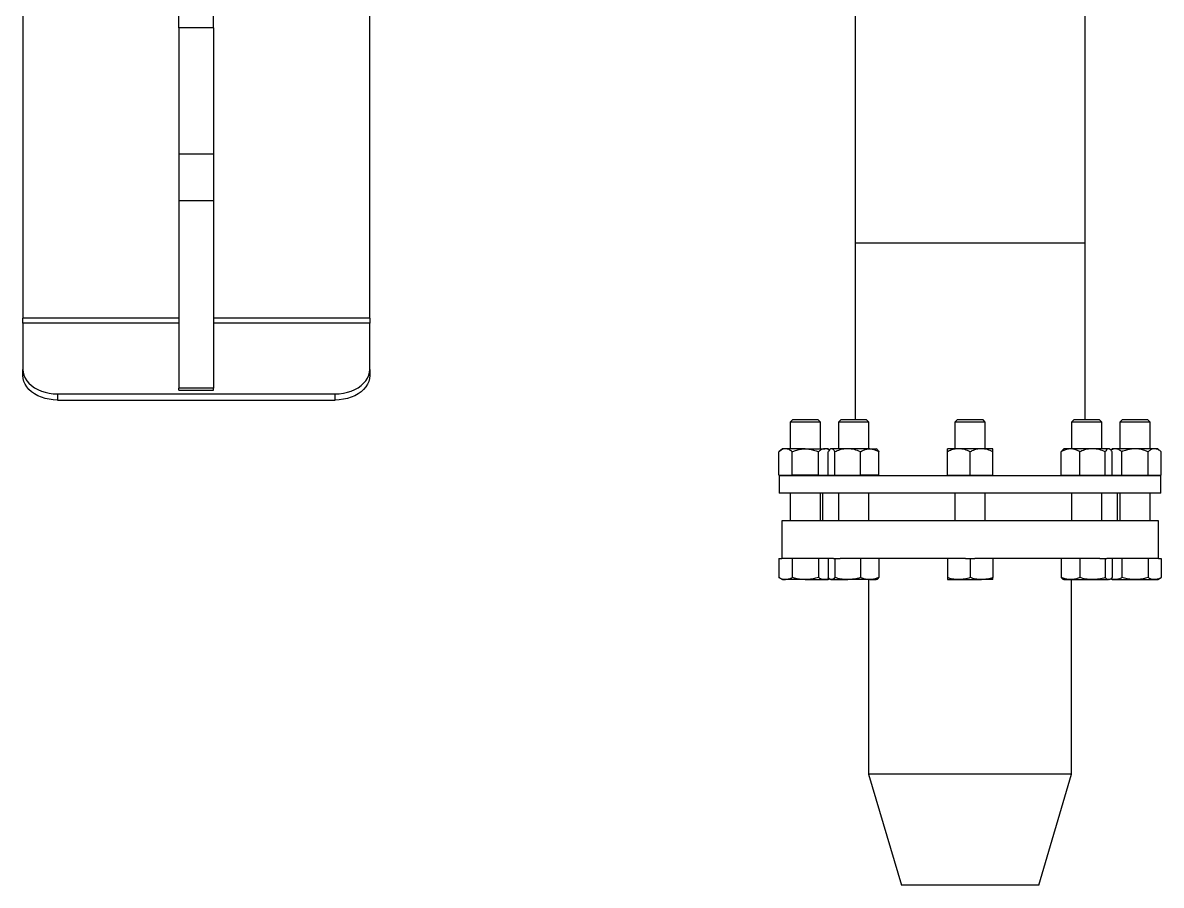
# Model space of a CAD drawing. Header units: inches. Extents: x 0.9 to 37.1, y -8.4 to 11.7.
# Drawn here: x 10.1586 to 10.5004, y 11.1412 to 11.4001 of the extents above; entities that cross this region are included whole.
import ezdxf

# ---------------------------------------------------------------- set-up
doc = ezdxf.new("R2010")
doc.units = ezdxf.units.IN
doc.header["$MEASUREMENT"] = 0

msp = doc.modelspace()

# ---------------------------------------------------------------- linework, layer by layer
at = {"color": 7, "linetype": 'Continuous', "lineweight": 25}
for p, q in [((10.15862, 11.43416), (10.15862, 11.31141)), ((10.26278, 11.31141), (10.26278, 11.43416)), ((10.40849, 11.43417), (10.40849, 11.3339)), ((10.4775, 11.3339), (10.4775, 11.43417)), ((10.20549, 11.3985), (10.20549, 11.40361)), ((10.21591, 11.3985), (10.21591, 11.40361)), ((10.21591, 11.3985), (10.20549, 11.3985)), ((10.20549, 11.3985), (10.20549, 11.3606)), ((10.21591, 11.3985), (10.21591, 11.3606)), ((10.21591, 11.3606), (10.20549, 11.3606)), ((10.20549, 11.3606), (10.20549, 11.34665)), ((10.21591, 11.3606), (10.21591, 11.34665)), ((10.21591, 11.34665), (10.20549, 11.34665)), ((10.20549, 11.34665), (10.20549, 11.29036)), ((10.21591, 11.34665), (10.21591, 11.29036)), ((10.40849, 11.3339), (10.40849, 11.28088)), ((10.4775, 11.3339), (10.40849, 11.3339)), ((10.44299, 11.3339), (10.40849, 11.3339)), ((10.4775, 11.3339), (10.44299, 11.3339)), ((10.4775, 11.28088), (10.4775, 11.3339)), ((10.15862, 11.30986), (10.15862, 11.31141)), ((10.20549, 11.31141), (10.15862, 11.31141)), ((10.15862, 11.30986), (10.15862, 11.29603)), ((10.20549, 11.30986), (10.15862, 11.30986)), ((10.26278, 11.31141), (10.21591, 11.31141)), ((10.26278, 11.30986), (10.21591, 11.30986)), ((10.26278, 11.31141), (10.26278, 11.30986)), ((10.26278, 11.29603), (10.26278, 11.30986)), ((10.15862, 11.29419), (10.15862, 11.29603)), ((10.26278, 11.29603), (10.26278, 11.29419)), ((10.16903, 11.28866), (10.25237, 11.28866)), ((10.16903, 11.28866), (10.16903, 11.28682)), ((10.21591, 11.29036), (10.20549, 11.29036)), ((10.20549, 11.2898), (10.20549, 11.29036)), ((10.20549, 11.2898), (10.21591, 11.2898)), ((10.21591, 11.2898), (10.21591, 11.29036)), ((10.25237, 11.28682), (10.25237, 11.28866)), ((10.16903, 11.28682), (10.25237, 11.28682)), ((10.38964, 11.28088), (10.38895, 11.28019)), ((10.38895, 11.28019), (10.38895, 11.27219)), ((10.39351, 11.28019), (10.38895, 11.28019)), ((10.39351, 11.28088), (10.38964, 11.28088)), ((10.39738, 11.28088), (10.39351, 11.28088)), ((10.39807, 11.28019), (10.39351, 11.28019)), ((10.39807, 11.28019), (10.39738, 11.28088)), ((10.39807, 11.27219), (10.39807, 11.28019)), ((10.40414, 11.28088), (10.40345, 11.28019)), ((10.40345, 11.28019), (10.40345, 11.27219)), ((10.41123, 11.28019), (10.40345, 11.28019)), ((10.41074, 11.28088), (10.40414, 11.28088)), ((10.41187, 11.28088), (10.41074, 11.28088)), ((10.41256, 11.28019), (10.41123, 11.28019)), ((10.41256, 11.28019), (10.41187, 11.28088)), ((10.41256, 11.27219), (10.41256, 11.28019)), ((10.43912, 11.28088), (10.43843, 11.28019)), ((10.43843, 11.28019), (10.43843, 11.27219)), ((10.44755, 11.28019), (10.43843, 11.28019)), ((10.44686, 11.28088), (10.43912, 11.28088)), ((10.44755, 11.28019), (10.44686, 11.28088)), ((10.44755, 11.27219), (10.44755, 11.28019)), ((10.47411, 11.28088), (10.47342, 11.28019)), ((10.47342, 11.28019), (10.47342, 11.27219)), ((10.48254, 11.28019), (10.47342, 11.28019)), ((10.48185, 11.28088), (10.47411, 11.28088)), ((10.48254, 11.28019), (10.48185, 11.28088)), ((10.48254, 11.27219), (10.48254, 11.28019)), ((10.4886, 11.28088), (10.48791, 11.28019)), ((10.48791, 11.28019), (10.48791, 11.27219)), ((10.49703, 11.28019), (10.48791, 11.28019)), ((10.49634, 11.28088), (10.4886, 11.28088)), ((10.49703, 11.28019), (10.49634, 11.28088)), ((10.49703, 11.27219), (10.49703, 11.28019)), ((10.38668, 11.27219), (10.38562, 11.27128)), ((10.38562, 11.26427), (10.38562, 11.27128)), ((10.38759, 11.27219), (10.38668, 11.27219)), ((10.39351, 11.27219), (10.38759, 11.27219)), ((10.38957, 11.26427), (10.38957, 11.27128)), ((10.39351, 11.27219), (10.39943, 11.27219)), ((10.39746, 11.26427), (10.39746, 11.27128)), ((10.40035, 11.27219), (10.39943, 11.27219)), ((10.40079, 11.27181), (10.40035, 11.27219)), ((10.40038, 11.26427), (10.40038, 11.27128)), ((10.40117, 11.27219), (10.40092, 11.27198)), ((10.4014, 11.27219), (10.40117, 11.27219)), ((10.40624, 11.27219), (10.4014, 11.27219)), ((10.40242, 11.26427), (10.40242, 11.27128)), ((10.41284, 11.27219), (10.40624, 11.27219)), ((10.41005, 11.26427), (10.41005, 11.27128)), ((10.41284, 11.27219), (10.41484, 11.27219)), ((10.41509, 11.27198), (10.41484, 11.27219)), ((10.41563, 11.26427), (10.41563, 11.27128)), ((10.43957, 11.27219), (10.43616, 11.27219)), ((10.43616, 11.26427), (10.43616, 11.27128)), ((10.44641, 11.27219), (10.43957, 11.27219)), ((10.44299, 11.26427), (10.44299, 11.27128)), ((10.44982, 11.27219), (10.44641, 11.27219)), ((10.44982, 11.26427), (10.44982, 11.27128)), ((10.47036, 11.26427), (10.47036, 11.27128)), ((10.47115, 11.27219), (10.47089, 11.27197)), ((10.47315, 11.27219), (10.47115, 11.27219)), ((10.47975, 11.27219), (10.47315, 11.27219)), ((10.47594, 11.26427), (10.47594, 11.27128)), ((10.48458, 11.27219), (10.47975, 11.27219)), ((10.48356, 11.26427), (10.48356, 11.27128)), ((10.48481, 11.27219), (10.48458, 11.27219)), ((10.48507, 11.27197), (10.48481, 11.27219)), ((10.48564, 11.27219), (10.4852, 11.27181)), ((10.4856, 11.26427), (10.4856, 11.27128)), ((10.48655, 11.27219), (10.48564, 11.27219)), ((10.49247, 11.27219), (10.48655, 11.27219)), ((10.48853, 11.26427), (10.48853, 11.27128)), ((10.49839, 11.27219), (10.49247, 11.27219)), ((10.49642, 11.26427), (10.49642, 11.27128)), ((10.4993, 11.27219), (10.49839, 11.27219)), ((10.50036, 11.27128), (10.4993, 11.27219)), ((10.50036, 11.26427), (10.50036, 11.27128)), ((10.38562, 11.26427), (10.38759, 11.26427)), ((10.3857, 11.26411), (10.3857, 11.2589)), ((10.50028, 11.26411), (10.3857, 11.26411)), ((10.38668, 11.26427), (10.38668, 11.26411)), ((10.38759, 11.26427), (10.38957, 11.26427)), ((10.39351, 11.26427), (10.38957, 11.26427)), ((10.39746, 11.26427), (10.39351, 11.26427)), ((10.39746, 11.26427), (10.39943, 11.26427)), ((10.39943, 11.26427), (10.40038, 11.26427)), ((10.40035, 11.26411), (10.40035, 11.26427)), ((10.40038, 11.26427), (10.4014, 11.26427)), ((10.40117, 11.26427), (10.40117, 11.26411)), ((10.4014, 11.26427), (10.40242, 11.26427)), ((10.40242, 11.26427), (10.40624, 11.26427)), ((10.40624, 11.26427), (10.41005, 11.26427)), ((10.41284, 11.26427), (10.41005, 11.26427)), ((10.41563, 11.26427), (10.41284, 11.26427)), ((10.41484, 11.26411), (10.41484, 11.26427)), ((10.43616, 11.26427), (10.43616, 11.26411)), ((10.43616, 11.26427), (10.43957, 11.26427)), ((10.43957, 11.26427), (10.44299, 11.26427)), ((10.44299, 11.26427), (10.44641, 11.26427)), ((10.44641, 11.26427), (10.44982, 11.26427)), ((10.44982, 11.26411), (10.44982, 11.26427)), ((10.47036, 11.26427), (10.47315, 11.26427)), ((10.47115, 11.26427), (10.47115, 11.26411)), ((10.47315, 11.26427), (10.47594, 11.26427)), ((10.47594, 11.26427), (10.47975, 11.26427)), ((10.47975, 11.26427), (10.48356, 11.26427)), ((10.48356, 11.26427), (10.48458, 11.26427)), ((10.48458, 11.26427), (10.4856, 11.26427)), ((10.48481, 11.26411), (10.48481, 11.26427)), ((10.4856, 11.26427), (10.48655, 11.26427)), ((10.48564, 11.26427), (10.48564, 11.26411)), ((10.48655, 11.26427), (10.48853, 11.26427)), ((10.48853, 11.26427), (10.49247, 11.26427)), ((10.49247, 11.26427), (10.49642, 11.26427)), ((10.49642, 11.26427), (10.49839, 11.26427)), ((10.49839, 11.26427), (10.50036, 11.26427)), ((10.4993, 11.26411), (10.4993, 11.26427)), ((10.50028, 11.2589), (10.50028, 11.26411)), ((10.50028, 11.2589), (10.3857, 11.2589)), ((10.38895, 11.2589), (10.38895, 11.25057)), ((10.39807, 11.25057), (10.39807, 11.2589)), ((10.39872, 11.2589), (10.39872, 11.25057)), ((10.40345, 11.2589), (10.40345, 11.25057)), ((10.41256, 11.25057), (10.41256, 11.2589)), ((10.43843, 11.2589), (10.43843, 11.25057)), ((10.44755, 11.25057), (10.44755, 11.2589)), ((10.47342, 11.2589), (10.47342, 11.25057)), ((10.48254, 11.25057), (10.48254, 11.2589)), ((10.48726, 11.25057), (10.48726, 11.2589)), ((10.48791, 11.2589), (10.48791, 11.25057)), ((10.49703, 11.25057), (10.49703, 11.2589)), ((10.38643, 11.25057), (10.38643, 11.23921)), ((10.49955, 11.25057), (10.38643, 11.25057)), ((10.49955, 11.23921), (10.49955, 11.25057)), ((10.38562, 11.23921), (10.38562, 11.23353)), ((10.38562, 11.23921), (10.38645, 11.23921)), ((10.402, 11.23921), (10.38645, 11.23921)), ((10.38957, 11.23921), (10.38957, 11.23353)), ((10.39746, 11.23921), (10.39746, 11.23353)), ((10.40038, 11.23921), (10.40038, 11.23353)), ((10.402, 11.23921), (10.40242, 11.23921)), ((10.40242, 11.23921), (10.40242, 11.23353)), ((10.40242, 11.23921), (10.40402, 11.23921)), ((10.44156, 11.23921), (10.40402, 11.23921)), ((10.41005, 11.23921), (10.41005, 11.23353)), ((10.41563, 11.23921), (10.41563, 11.23353)), ((10.43616, 11.23921), (10.43616, 11.23353)), ((10.44156, 11.23921), (10.44299, 11.23921)), ((10.44299, 11.23921), (10.44299, 11.23353)), ((10.44299, 11.23921), (10.44442, 11.23921)), ((10.48196, 11.23921), (10.44442, 11.23921)), ((10.44982, 11.23921), (10.44982, 11.23353)), ((10.47036, 11.23921), (10.47036, 11.23353)), ((10.47594, 11.23921), (10.47594, 11.23353)), ((10.48196, 11.23921), (10.48356, 11.23921)), ((10.48356, 11.23921), (10.48356, 11.23353)), ((10.48356, 11.23921), (10.48399, 11.23921)), ((10.49953, 11.23921), (10.48399, 11.23921)), ((10.4856, 11.23921), (10.4856, 11.23353)), ((10.48853, 11.23921), (10.48853, 11.23353)), ((10.49642, 11.23921), (10.49642, 11.23353)), ((10.49953, 11.23921), (10.50036, 11.23921)), ((10.50036, 11.23921), (10.50036, 11.23353)), ((10.38562, 11.23353), (10.38668, 11.23292)), ((10.40035, 11.23292), (10.40078, 11.23317)), ((10.4852, 11.23317), (10.48564, 11.23292)), ((10.4993, 11.23292), (10.50036, 11.23353)), ((10.38668, 11.23292), (10.38759, 11.23292)), ((10.39351, 11.23292), (10.38759, 11.23292)), ((10.39351, 11.23292), (10.39943, 11.23292)), ((10.39943, 11.23292), (10.40035, 11.23292)), ((10.40092, 11.23306), (10.40117, 11.23292)), ((10.40117, 11.23292), (10.4014, 11.23292)), ((10.4014, 11.23292), (10.40624, 11.23292)), ((10.41284, 11.23292), (10.40624, 11.23292)), ((10.41252, 11.23292), (10.41252, 11.17452)), ((10.41284, 11.23292), (10.41484, 11.23292)), ((10.41484, 11.23292), (10.41509, 11.23306)), ((10.43616, 11.23292), (10.43957, 11.23292)), ((10.43957, 11.23292), (10.44641, 11.23292)), ((10.44982, 11.23292), (10.44641, 11.23292)), ((10.4709, 11.23306), (10.47115, 11.23292)), ((10.47115, 11.23292), (10.47315, 11.23292)), ((10.47315, 11.23292), (10.47975, 11.23292)), ((10.47346, 11.17452), (10.47346, 11.23292)), ((10.47975, 11.23292), (10.48458, 11.23292)), ((10.48481, 11.23292), (10.48458, 11.23292)), ((10.48481, 11.23292), (10.48506, 11.23306)), ((10.48564, 11.23292), (10.48655, 11.23292)), ((10.48655, 11.23292), (10.49247, 11.23292)), ((10.49247, 11.23292), (10.49839, 11.23292)), ((10.49839, 11.23292), (10.4993, 11.23292)), ((10.41252, 11.17452), (10.42241, 11.14119)), ((10.47346, 11.17452), (10.41252, 11.17452)), ((10.46357, 11.14119), (10.47346, 11.17452)), ((10.46357, 11.14119), (10.42241, 11.14119))]:
    msp.add_line(p, q, dxfattribs=at)
at = {"color": 7, "linetype": 'Continuous', "lineweight": 25, "flags": 128}
for points in [[(10.15862, 11.29603), (10.15869, 11.29514), (10.15892, 11.29427), (10.15929, 11.29342), (10.15981, 11.29261), (10.16046, 11.29185), (10.16124, 11.29115), (10.16213, 11.29052), (10.16312, 11.28997), (10.16419, 11.28951), (10.16534, 11.28914), (10.16654, 11.28888), (10.16778, 11.28872), (10.16903, 11.28866)], [(10.25237, 11.28866), (10.25362, 11.28872), (10.25486, 11.28888), (10.25606, 11.28914), (10.25721, 11.28951), (10.25828, 11.28997), (10.25927, 11.29052), (10.26016, 11.29115), (10.26094, 11.29185), (10.26159, 11.29261), (10.26211, 11.29342), (10.26248, 11.29427), (10.26271, 11.29514), (10.26278, 11.29603)], [(10.16903, 11.28682), (10.16778, 11.28688), (10.16654, 11.28704), (10.16534, 11.2873), (10.16419, 11.28767), (10.16312, 11.28813), (10.16213, 11.28868), (10.16124, 11.2893), (10.16046, 11.29), (10.15981, 11.29077), (10.15929, 11.29158), (10.15892, 11.29243), (10.15869, 11.2933), (10.15862, 11.29419)], [(10.26278, 11.29419), (10.26271, 11.2933), (10.26248, 11.29243), (10.26211, 11.29158), (10.26159, 11.29077), (10.26094, 11.29), (10.26016, 11.2893), (10.25927, 11.28868), (10.25828, 11.28813), (10.25721, 11.28767), (10.25606, 11.2873), (10.25486, 11.28704), (10.25362, 11.28688), (10.25237, 11.28682)]]:
    msp.add_lwpolyline(points, dxfattribs=at)
at = {"color": 7, "linetype": 'Continuous', "lineweight": 25}
for points, knots in [([(10.38759, 11.27219), (10.38732, 11.27216), (10.38676, 11.27209), (10.3861, 11.27168), (10.38573, 11.27137), (10.38562, 11.27128)], [0, 0, 0, 0, 0.406045, 0.826762, 1, 1, 1, 1]), ([(10.38957, 11.27128), (10.38926, 11.27152), (10.38864, 11.27201), (10.38795, 11.27219), (10.3876, 11.27219), (10.38759, 11.27219)], [0, 0, 0, 0, 0.484195, 0.986027, 1, 1, 1, 1]), ([(10.38957, 11.27128), (10.3899, 11.27141), (10.39069, 11.27173), (10.39201, 11.2721), (10.39301, 11.27216), (10.39351, 11.27219)], [0, 0, 0, 0, 0.265471, 0.628079, 1, 1, 1, 1]), ([(10.39351, 11.27219), (10.3936, 11.27219), (10.39419, 11.27218), (10.3953, 11.27203), (10.39651, 11.27167), (10.39722, 11.27138), (10.39746, 11.27128)], [0, 0, 0, 0, 0.066254, 0.434887, 0.81404, 1, 1, 1, 1]), ([(10.39943, 11.27219), (10.39915, 11.27216), (10.39859, 11.27209), (10.39794, 11.27168), (10.39757, 11.27137), (10.39746, 11.27128)], [0, 0, 0, 0, 0.4060447, 0.8267624, 1, 1, 1, 1]), ([(10.40073, 11.27174), (10.40064, 11.27181), (10.40024, 11.2721), (10.39979, 11.27219), (10.39944, 11.27219), (10.39943, 11.27219)], [0, 0, 0, 0, 0.20723, 0.978525, 1, 1, 1, 1]), ([(10.4014, 11.27219), (10.40126, 11.27216), (10.40097, 11.27209), (10.40063, 11.27168), (10.40044, 11.27137), (10.40038, 11.27128)], [0, 0, 0, 0, 0.406045, 0.826762, 1, 1, 1, 1]), ([(10.40242, 11.27128), (10.40227, 11.27152), (10.40194, 11.27201), (10.40159, 11.27219), (10.40141, 11.27219), (10.4014, 11.27219)], [0, 0, 0, 0, 0.484195, 0.986027, 1, 1, 1, 1]), ([(10.40624, 11.27219), (10.4057, 11.27216), (10.40462, 11.27209), (10.40335, 11.27168), (10.40263, 11.27137), (10.40242, 11.27128)], [0, 0, 0, 0, 0.406045, 0.826762, 1, 1, 1, 1]), ([(10.41005, 11.27128), (10.40945, 11.27152), (10.40825, 11.27201), (10.40693, 11.27219), (10.40625, 11.27219), (10.40624, 11.27219)], [0, 0, 0, 0, 0.484195, 0.986027, 1, 1, 1, 1]), ([(10.41005, 11.27128), (10.41028, 11.27141), (10.41084, 11.27173), (10.41177, 11.2721), (10.41248, 11.27216), (10.41284, 11.27219)], [0, 0, 0, 0, 0.265471, 0.628079, 1, 1, 1, 1]), ([(10.41284, 11.27219), (10.4129, 11.27219), (10.41332, 11.27218), (10.4141, 11.27203), (10.41496, 11.27167), (10.41546, 11.27138), (10.41563, 11.27128)], [0, 0, 0, 0, 0.066254, 0.434887, 0.81404, 1, 1, 1, 1]), ([(10.41508, 11.27197), (10.41521, 11.27184), (10.41539, 11.27166), (10.41557, 11.27137), (10.41563, 11.27128)], [0, 0, 0, 0, 0.683093, 1, 1, 1, 1]), ([(10.43957, 11.27219), (10.4391, 11.27216), (10.43812, 11.27209), (10.43699, 11.27168), (10.43635, 11.27137), (10.43616, 11.27128)], [0, 0, 0, 0, 0.406045, 0.826762, 1, 1, 1, 1]), ([(10.43616, 11.27128), (10.43616, 11.27141), (10.43616, 11.27173), (10.43616, 11.2721), (10.43616, 11.27216), (10.43616, 11.27219)], [0, 0, 0, 0, 0.265471, 0.628079, 1, 1, 1, 1]), ([(10.44299, 11.27128), (10.44246, 11.27152), (10.44138, 11.27201), (10.4402, 11.27219), (10.43959, 11.27219), (10.43957, 11.27219)], [0, 0, 0, 0, 0.484195, 0.986027, 1, 1, 1, 1]), ([(10.44641, 11.27219), (10.44593, 11.27216), (10.44496, 11.27209), (10.44382, 11.27168), (10.44318, 11.27137), (10.44299, 11.27128)], [0, 0, 0, 0, 0.406045, 0.826762, 1, 1, 1, 1]), ([(10.44982, 11.27128), (10.44929, 11.27152), (10.44821, 11.27201), (10.44703, 11.27219), (10.44642, 11.27219), (10.44641, 11.27219)], [0, 0, 0, 0, 0.484195, 0.986027, 1, 1, 1, 1]), ([(10.44982, 11.27128), (10.44982, 11.27141), (10.44982, 11.27173), (10.44982, 11.2721), (10.44982, 11.27216), (10.44982, 11.27219)], [0, 0, 0, 0, 0.265471, 0.628079, 1, 1, 1, 1]), ([(10.47315, 11.27219), (10.47308, 11.27219), (10.47267, 11.27218), (10.47189, 11.27203), (10.47102, 11.27167), (10.47052, 11.27138), (10.47036, 11.27128)], [0, 0, 0, 0, 0.066254, 0.434887, 0.81404, 1, 1, 1, 1]), ([(10.47036, 11.27128), (10.47051, 11.27155), (10.47069, 11.27186), (10.47088, 11.27195), (10.4709, 11.27196)], [0, 0, 0, 0, 0.886662, 1, 1, 1, 1]), ([(10.47594, 11.27128), (10.4757, 11.27141), (10.47514, 11.27173), (10.47421, 11.2721), (10.4735, 11.27216), (10.47315, 11.27219)], [0, 0, 0, 0, 0.265471, 0.628079, 1, 1, 1, 1]), ([(10.47975, 11.27219), (10.47921, 11.27216), (10.47813, 11.27209), (10.47687, 11.27168), (10.47615, 11.27137), (10.47594, 11.27128)], [0, 0, 0, 0, 0.406045, 0.826762, 1, 1, 1, 1]), ([(10.48356, 11.27128), (10.48297, 11.27152), (10.48176, 11.27201), (10.48044, 11.27219), (10.47977, 11.27219), (10.47975, 11.27219)], [0, 0, 0, 0, 0.484195, 0.986027, 1, 1, 1, 1]), ([(10.48458, 11.27219), (10.48444, 11.27216), (10.48415, 11.27209), (10.48381, 11.27168), (10.48361, 11.27137), (10.48356, 11.27128)], [0, 0, 0, 0, 0.406045, 0.826762, 1, 1, 1, 1]), ([(10.4856, 11.27128), (10.48544, 11.27152), (10.48512, 11.27201), (10.48476, 11.27219), (10.48458, 11.27219), (10.48458, 11.27219)], [0, 0, 0, 0, 0.484195, 0.986027, 1, 1, 1, 1]), ([(10.48655, 11.27219), (10.48628, 11.27216), (10.48583, 11.27212), (10.48541, 11.27185), (10.48525, 11.27174)], [0, 0, 0, 0, 0.624255, 1, 1, 1, 1]), ([(10.48853, 11.27128), (10.48822, 11.27152), (10.48759, 11.27201), (10.48691, 11.27219), (10.48656, 11.27219), (10.48655, 11.27219)], [0, 0, 0, 0, 0.484195, 0.986027, 1, 1, 1, 1]), ([(10.49247, 11.27219), (10.49238, 11.27219), (10.49179, 11.27218), (10.49069, 11.27203), (10.48947, 11.27167), (10.48876, 11.27138), (10.48853, 11.27128)], [0, 0, 0, 0, 0.066254, 0.434887, 0.81404, 1, 1, 1, 1]), ([(10.49642, 11.27128), (10.49608, 11.27141), (10.49529, 11.27173), (10.49397, 11.2721), (10.49298, 11.27216), (10.49247, 11.27219)], [0, 0, 0, 0, 0.265471, 0.628079, 1, 1, 1, 1]), ([(10.49839, 11.27219), (10.49811, 11.27216), (10.49755, 11.27209), (10.4969, 11.27168), (10.49652, 11.27137), (10.49642, 11.27128)], [0, 0, 0, 0, 0.406045, 0.826762, 1, 1, 1, 1]), ([(10.50036, 11.27128), (10.50005, 11.27152), (10.49943, 11.27201), (10.49875, 11.27219), (10.4984, 11.27219), (10.49839, 11.27219)], [0, 0, 0, 0, 0.484195, 0.986027, 1, 1, 1, 1]), ([(10.38759, 11.23292), (10.38755, 11.23292), (10.38719, 11.23292), (10.38653, 11.23306), (10.38592, 11.23337), (10.38562, 11.23353)], [0, 0, 0, 0, 0.070106, 0.530793, 1, 1, 1, 1]), ([(10.38957, 11.23353), (10.38925, 11.23336), (10.3886, 11.23301), (10.38793, 11.23295), (10.38759, 11.23292)], [0, 0, 0, 0, 0.495458, 1, 1, 1, 1]), ([(10.39351, 11.23292), (10.3932, 11.23293), (10.39238, 11.23295), (10.39105, 11.23314), (10.39006, 11.2334), (10.38957, 11.23353)], [0, 0, 0, 0, 0.235215, 0.615467, 1, 1, 1, 1]), ([(10.39746, 11.23353), (10.39718, 11.23345), (10.3964, 11.23324), (10.39509, 11.23298), (10.39404, 11.23294), (10.39351, 11.23292)], [0, 0, 0, 0, 0.215282, 0.605071, 1, 1, 1, 1]), ([(10.39943, 11.23292), (10.39938, 11.23292), (10.39903, 11.23292), (10.39836, 11.23306), (10.39776, 11.23337), (10.39746, 11.23353)], [0, 0, 0, 0, 0.070106, 0.530793, 1, 1, 1, 1]), ([(10.40073, 11.23322), (10.40063, 11.23317), (10.40021, 11.23296), (10.39977, 11.23294), (10.39943, 11.23292)], [0, 0, 0, 0, 0.2281485, 1, 1, 1, 1]), ([(10.4014, 11.23292), (10.40138, 11.23292), (10.4012, 11.23292), (10.40085, 11.23306), (10.40054, 11.23337), (10.40038, 11.23353)], [0, 0, 0, 0, 0.070106, 0.530793, 1, 1, 1, 1]), ([(10.40242, 11.23353), (10.40226, 11.23336), (10.40192, 11.23301), (10.40158, 11.23295), (10.4014, 11.23292)], [0, 0, 0, 0, 0.495458, 1, 1, 1, 1]), ([(10.40624, 11.23292), (10.40615, 11.23292), (10.40546, 11.23292), (10.40417, 11.23306), (10.40301, 11.23337), (10.40242, 11.23353)], [0, 0, 0, 0, 0.070106, 0.530793, 1, 1, 1, 1]), ([(10.41005, 11.23353), (10.40943, 11.23336), (10.40818, 11.23301), (10.40689, 11.23295), (10.40624, 11.23292)], [0, 0, 0, 0, 0.495458, 1, 1, 1, 1]), ([(10.41284, 11.23292), (10.41261, 11.23293), (10.41203, 11.23295), (10.4111, 11.23314), (10.4104, 11.2334), (10.41005, 11.23353)], [0, 0, 0, 0, 0.235215, 0.615467, 1, 1, 1, 1]), ([(10.41563, 11.23353), (10.41543, 11.23345), (10.41488, 11.23324), (10.41395, 11.23298), (10.41321, 11.23294), (10.41284, 11.23292)], [0, 0, 0, 0, 0.215282, 0.605071, 1, 1, 1, 1]), ([(10.41508, 11.23307), (10.4151, 11.23308), (10.41529, 11.23315), (10.41547, 11.23335), (10.41563, 11.23353)], [0, 0, 0, 0, 0.1319482, 1, 1, 1, 1]), ([(10.43957, 11.23292), (10.43949, 11.23292), (10.43888, 11.23292), (10.43772, 11.23306), (10.43668, 11.23337), (10.43616, 11.23353)], [0, 0, 0, 0, 0.0701057, 0.5307925, 1, 1, 1, 1]), ([(10.43616, 11.23353), (10.43616, 11.2334), (10.43616, 11.23314), (10.43616, 11.23295), (10.43616, 11.23293), (10.43616, 11.23292)], [0, 0, 0, 0, 0.380593, 0.764784, 1, 1, 1, 1]), ([(10.44299, 11.23353), (10.44244, 11.23336), (10.44132, 11.23301), (10.44016, 11.23295), (10.43957, 11.23292)], [0, 0, 0, 0, 0.495458, 1, 1, 1, 1]), ([(10.44641, 11.23292), (10.44633, 11.23292), (10.44571, 11.23292), (10.44456, 11.23306), (10.44352, 11.23337), (10.44299, 11.23353)], [0, 0, 0, 0, 0.070106, 0.530793, 1, 1, 1, 1]), ([(10.44982, 11.23353), (10.44927, 11.23336), (10.44815, 11.23301), (10.44699, 11.23295), (10.44641, 11.23292)], [0, 0, 0, 0, 0.495458, 1, 1, 1, 1]), ([(10.44982, 11.23292), (10.44982, 11.23293), (10.44982, 11.23295), (10.44982, 11.23314), (10.44982, 11.2334), (10.44982, 11.23353)], [0, 0, 0, 0, 0.235215, 0.615467, 1, 1, 1, 1]), ([(10.47315, 11.23292), (10.47278, 11.23294), (10.47204, 11.23298), (10.47111, 11.23324), (10.47055, 11.23345), (10.47036, 11.23353)], [0, 0, 0, 0, 0.389448, 0.784719, 1, 1, 1, 1]), ([(10.47036, 11.23353), (10.47052, 11.23334), (10.4707, 11.23313), (10.47089, 11.23307), (10.4709, 11.23307)], [0, 0, 0, 0, 0.916236, 1, 1, 1, 1]), ([(10.47594, 11.23353), (10.47559, 11.2334), (10.47489, 11.23314), (10.47395, 11.23295), (10.47337, 11.23293), (10.47315, 11.23292)], [0, 0, 0, 0, 0.380593, 0.764784, 1, 1, 1, 1]), ([(10.47975, 11.23292), (10.47966, 11.23292), (10.47897, 11.23292), (10.47768, 11.23306), (10.47652, 11.23337), (10.47594, 11.23353)], [0, 0, 0, 0, 0.070106, 0.530793, 1, 1, 1, 1]), ([(10.48356, 11.23353), (10.48294, 11.23336), (10.48169, 11.23301), (10.4804, 11.23295), (10.47975, 11.23292)], [0, 0, 0, 0, 0.495458, 1, 1, 1, 1]), ([(10.48458, 11.23292), (10.48455, 11.23292), (10.48437, 11.23292), (10.48403, 11.23306), (10.48371, 11.23337), (10.48356, 11.23353)], [0, 0, 0, 0, 0.070106, 0.530793, 1, 1, 1, 1]), ([(10.4856, 11.23353), (10.48543, 11.23336), (10.4851, 11.23301), (10.48475, 11.23295), (10.48458, 11.23292)], [0, 0, 0, 0, 0.495458, 1, 1, 1, 1]), ([(10.48655, 11.23292), (10.48651, 11.23292), (10.48615, 11.23292), (10.48571, 11.23299), (10.48533, 11.23318), (10.48525, 11.23322)], [0, 0, 0, 0, 0.106696, 0.807831, 1, 1, 1, 1]), ([(10.48853, 11.23353), (10.4882, 11.23336), (10.48756, 11.23301), (10.48689, 11.23295), (10.48655, 11.23292)], [0, 0, 0, 0, 0.495458, 1, 1, 1, 1]), ([(10.49247, 11.23292), (10.49195, 11.23294), (10.4909, 11.23298), (10.48959, 11.23324), (10.4888, 11.23345), (10.48853, 11.23353)], [0, 0, 0, 0, 0.389448, 0.784719, 1, 1, 1, 1]), ([(10.49642, 11.23353), (10.49592, 11.2334), (10.49494, 11.23314), (10.49361, 11.23295), (10.49278, 11.23293), (10.49247, 11.23292)], [0, 0, 0, 0, 0.380593, 0.764784, 1, 1, 1, 1]), ([(10.49839, 11.23292), (10.49834, 11.23292), (10.49799, 11.23292), (10.49732, 11.23306), (10.49672, 11.23337), (10.49642, 11.23353)], [0, 0, 0, 0, 0.070106, 0.530793, 1, 1, 1, 1]), ([(10.50036, 11.23353), (10.50004, 11.23336), (10.49939, 11.23301), (10.49873, 11.23295), (10.49839, 11.23292)], [0, 0, 0, 0, 0.495458, 1, 1, 1, 1])]:
    msp.add_open_spline(points, degree=3, knots=knots, dxfattribs=at)

doc.saveas('drawing.dxf')
